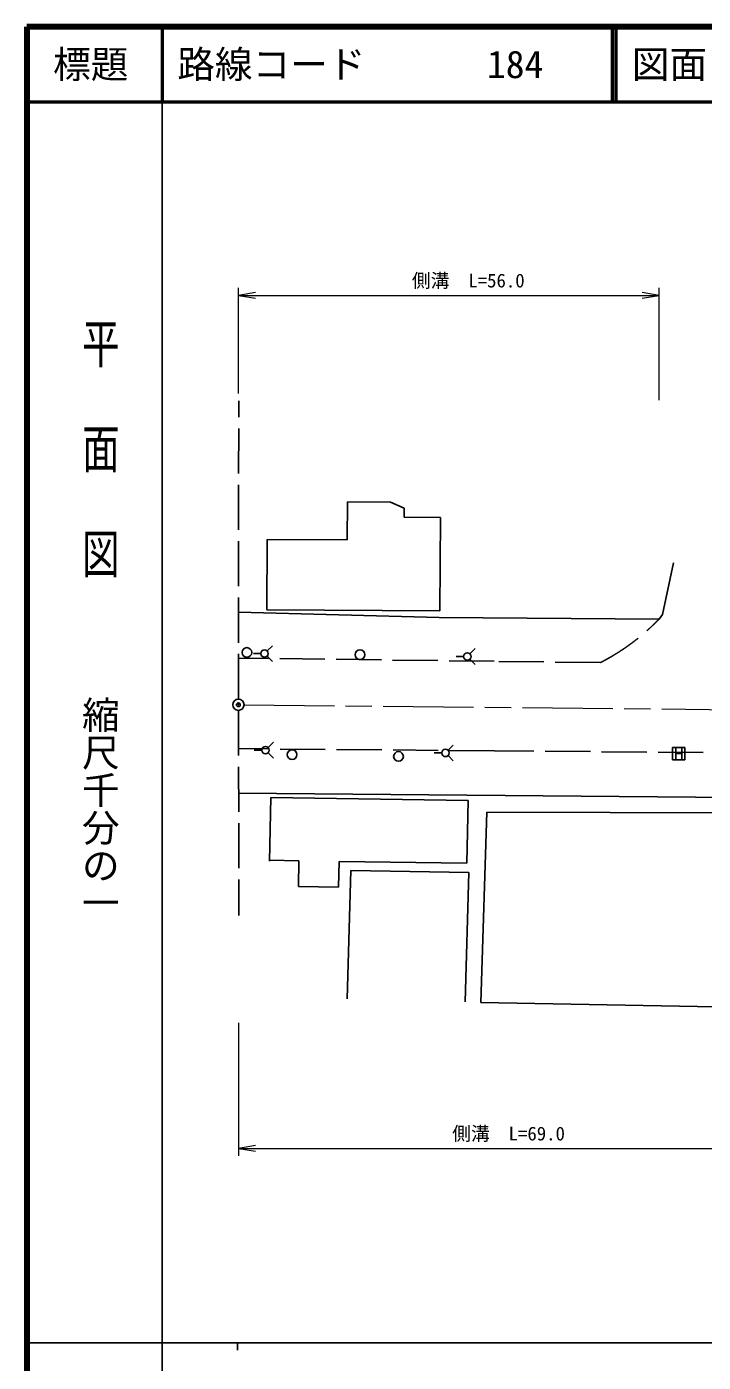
# Model space of a CAD drawing. Units: millimetres, scale not verified. Extents: x 40000 to 680000, y 20000 to 380000.
# Drawn here: x 40000 to 129871, y 202409 to 380000 of the extents above; entities that cross this region are included whole.
import ezdxf
from ezdxf.enums import TextEntityAlignment as Align

# ---------------------------------------------------------------- set-up
doc = ezdxf.new("R2010")
doc.units = ezdxf.units.MM
doc.header["$LTSCALE"] = 1000
doc.header["$PDMODE"] = 32
doc.header["$PDSIZE"] = 500
doc.linetypes.add('CHAIN', pattern=[18.5, 12, -1.5, 3.5, -1.5])
doc.linetypes.add('DASHED', pattern=[7.5, 6, -1.5])
for name, color, linetype, lineweight in [('M-BGD', 7, 'Continuous', 25), ('M-BGD-EXST', 7, 'Continuous', 25), ('M-BMK', 2, 'CHAIN', 13), ('M-BMK-SRVR', 3, 'Continuous', 25), ('M-STR-HTXT', 7, 'Continuous', 13), ('M-TTL', 2, 'Continuous', 140), ('M-TTL-BAND', 7, 'Continuous', 25), ('M-TTL-LINE', 7, 'Continuous', 50)]:
    doc.layers.add(name, color=color, linetype=linetype, lineweight=lineweight)
doc.layers.add('M-OTRS', color=6, linetype='Continuous')
doc.layers.add('M-TTL-TXT', color=7, linetype='Continuous')
doc.styles.add('@ＭＳ ゴシック', font='')
doc.styles.add('ＭＳ ゴシック', font='')
doc.styles.get('@ＭＳ ゴシック').set_extended_font_data('@MS Gothic')
doc.styles.get('ＭＳ ゴシック').set_extended_font_data('MS Gothic')

# ---------------------------------------------------------------- blocks, each defined once
blk = doc.blocks.new('open_arrow')
at = {"color": 0, "linetype": 'Continuous', "lineweight": -2}
blk.add_lwpolyline([(7.5, 1.25), (0, 0), (7.5, -1.25)], dxfattribs=at)

msp = doc.modelspace()

# ---------------------------------------------------------------- linework, layer by layer
at = {"layer": 'M-BGD', "linetype": 'DASHED'}
for p, q in [((68115, 290593), (68163, 330262)), ((102109, 295621), (68121, 296044)), ((116205, 295446), (102109, 295621)), ((68116, 289093), (68195, 261808)), ((102157, 283714), (68131, 284002)), ((129871, 283479), (102157, 283714))]:
    msp.add_line(p, q, dxfattribs=at)
at = {"layer": 'M-BGD'}
for p, q in [((82608, 316815), (82575, 311766)), ((82608, 316815), (88339, 316778)), ((88339, 316778), (90153, 315987)), ((90153, 315987), (90145, 314772)), ((90145, 314772), (94974, 314740)), ((94974, 314740), (94894, 302324)), ((71958, 311835), (71897, 302473)), ((71958, 311835), (82575, 311766)), ((125906, 308695), (124443, 301846)), ((68129, 302156), (94775, 301451)), ((71897, 302473), (94894, 302324)), ((124001, 301238), (94775, 301451)), ((124443, 301846), (124001, 301238)), ((68148, 278079), (137335, 277494)), ((72425, 277501), (72233, 269031)), ((72425, 277501), (98640, 277113)), ((98640, 277113), (98451, 268767)), ((101119, 275578), (100310, 250230)), ((101119, 275578), (137597, 275448)), ((76160, 269097), (72302, 269154)), ((76160, 269097), (76082, 265673)), ((81500, 269018), (81423, 265594)), ((98451, 268767), (81500, 269018)), ((82588, 250753), (83057, 267809)), ((83057, 267809), (98707, 267524)), ((98234, 250323), (98707, 267524)), ((76082, 265673), (81423, 265594)), ((100310, 250230), (136461, 249566))]:
    msp.add_line(p, q, dxfattribs=at)
for centre in [(69245, 296793), (84260, 296499), (75255, 283214), (89387, 282967)]:
    msp.add_circle(centre, 645, dxfattribs=at)
at = {"layer": 'M-BGD', "linetype": 'DASHED'}
msp.add_arc((102836, 321584), 29359, 297.08968, 316.13121, dxfattribs=at)
at = {"layer": 'M-BGD-EXST'}
for p, q in [((71099, 296646), (70113, 296646)), ((71941, 296995), (72638, 297693)), ((98874, 296609), (99572, 297307)), ((71941, 296298), (72638, 295600)), ((98032, 296260), (97046, 296260)), ((98874, 295911), (99572, 295214)), ((72062, 284152), (72760, 284850)), ((95969, 283782), (96667, 284479)), ((125804, 284157), (125804, 282520)), ((127441, 284157), (125804, 284157)), ((127441, 282520), (127441, 284157)), ((71221, 283803), (70234, 283803)), ((72062, 283455), (72760, 282757)), ((95127, 283433), (94141, 283433)), ((95969, 283084), (96667, 282387)), ((125804, 282520), (127441, 282520)), ((126214, 284076), (126214, 282602)), ((126214, 283339), (127032, 283339)), ((127032, 282602), (127032, 284076))]:
    msp.add_line(p, q, dxfattribs=at)
for centre in [(71592, 296646), (98526, 296260), (71714, 283803), (95620, 283433)]:
    msp.add_circle(centre, 493, dxfattribs=at)
at = {"layer": 'M-BMK'}
msp.add_line((68864, 289836), (167387, 288852), dxfattribs=at)
at = {"layer": 'M-BMK-SRVR'}
msp.add_circle((68114, 289843), 750, dxfattribs=at)
at = {"layer": 'M-OTRS'}
msp.add_point((68114, 289843), dxfattribs=at)
at = {"layer": 'M-STR-HTXT'}
for p, q in [((68129, 331238), (68129, 345281)), ((124001, 330320), (124001, 345281)), ((68129, 344281), (124001, 344281)), ((68148, 247554), (68148, 229857)), ((68148, 230857), (137056, 230857))]:
    msp.add_line(p, q, dxfattribs=at)
at = {"layer": 'M-TTL'}
for p, q in [((40000, 380000), (40000, 20000)), ((680000, 380000), (40000, 380000))]:
    msp.add_line(p, q, dxfattribs=at)
at = {"layer": 'M-TTL-BAND'}
for p, q in [((58000, 370000), (58000, 20000)), ((40000, 205000), (579000, 205000)), ((68000, 205000), (68000, 204000))]:
    msp.add_line(p, q, dxfattribs=at)
at = {"layer": 'M-TTL-LINE'}
for p, q in [((58000, 380000), (58000, 370000)), ((117750, 380000), (117750, 370000)), ((118250, 380000), (118250, 370000)), ((40000, 370000), (680000, 370000))]:
    msp.add_line(p, q, dxfattribs=at)

# ---------------------------------------------------------------- block references
at = {"layer": 'M-STR-HTXT', "xscale": 300, "yscale": 300}
for p in [(68129, 344281), (68148, 230857)]:
    msp.add_blockref('open_arrow', p, dxfattribs=at)
at = {"layer": 'M-STR-HTXT', "xscale": 300, "yscale": 300, "rotation": 180}
msp.add_blockref('open_arrow', (124001, 344281), dxfattribs=at)

# ---------------------------------------------------------------- texts
at = {"layer": 'M-STR-HTXT', "style": 'ＭＳ ゴシック'}
for s, p in [('側溝\u3000L=56.0', (98652, 344781)), ('側溝\u3000L=69.0', (104005, 231357))]:
    msp.add_text(s, height=1833, dxfattribs=at).set_placement(p, align=Align.BOTTOM_CENTER)
at = {"layer": 'M-TTL-BAND', "style": '@ＭＳ ゴシック', "width": 1.4}
msp.add_text('平  面  図', height=3666, rotation=270, dxfattribs=at).set_placement((49777, 306475), align=Align.MIDDLE_RIGHT)
at = {"layer": 'M-TTL-BAND', "style": '@ＭＳ ゴシック'}
msp.add_text('縮尺千分の一', height=3666, rotation=270, dxfattribs=at).set_placement((49777, 261030), align=Align.MIDDLE_RIGHT)
at = {"layer": 'M-TTL-TXT', "style": 'ＭＳ ゴシック'}
msp.add_text('標題', height=3666, dxfattribs=at).set_placement((48500, 375000), align=Align.MIDDLE_CENTER)
for s, p in [('路線コード', (60000, 375000)), ('184', (101142, 375000)), ('図面コード', (120380, 375000))]:
    msp.add_text(s, height=3666, dxfattribs=at).set_placement(p, align=Align.MIDDLE_LEFT)

doc.saveas('drawing.dxf')
